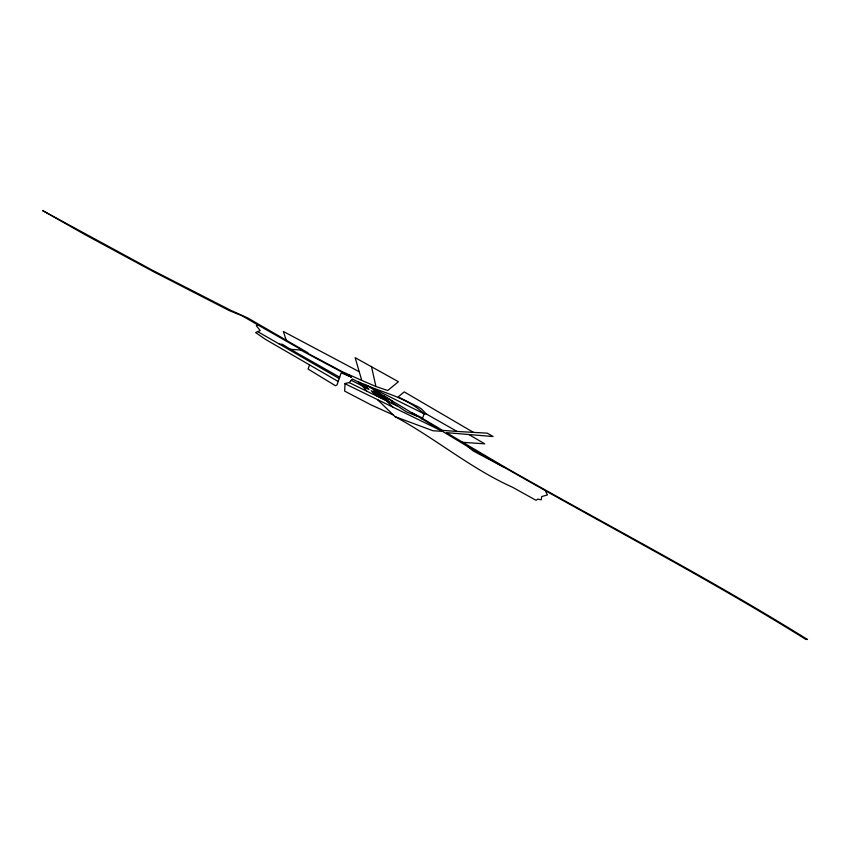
<?xml version="1.0" encoding="UTF-8"?>
<svg xmlns="http://www.w3.org/2000/svg" width="850" height="850" viewBox="0 0 850 850"><rect width="100%" height="100%" fill="white"/><g stroke="black" fill="none" stroke-linecap="round" stroke-linejoin="round"><path stroke-width="1.27" d="M383.212 395.494L467.904 446.686L513.474 472.611C610.916 528.201 710.558 579.987 805.779 639.359L807.5 639.487C708.911 578.064 605.646 524.684 504.826 467.118L446.42 432.65L493.085 436.539L487.252 433.16L457.077 431.449L426.126 413.886L424.203 413.876C404.6 394.995 375.849 391.765 352.484 379.004L349.18 382.585L345.036 383.478L344.643 391.106L371.408 405.067L393.38 414.981M350.986 376.933L341.19 372.853L336.993 384.912L335.463 385.741L308.082 369.038L309.496 365.064M411.697 412.59L422.546 418.094L422.121 419.146L424.203 413.876L364.533 384.243M337.918 381.31L265.423 339.352L255.595 332.552L260.217 330.554L256.328 325.752L257.901 324.955L302.164 350.158L290.477 349.308L282.253 344.229L279.353 344.176M391.266 400.977L392.466 400.817M461.709 442.255L484.712 443.828L468.839 434.52M457.077 431.449L442.616 430.387L422.418 418.413M375.913 386.495L387.706 390.533L398.406 381.703L355.151 357.669L361.76 380.428L375.913 386.495L371.439 366.371M377.612 399.776L395.144 416.691L433.064 430.78L442.446 431.311L345.015 383.754M417.127 416.213L406.491 411.878L391.616 402.156M257.901 324.955L242.154 315.817L229.468 310.686L153.266 271.564L84.894 234.589L42.5 210.513L152.278 270.162L230.467 310.165L248.126 318.166L307.849 352.729L307.583 353.228L342.136 371.609L361.76 380.428M359.125 382.744L364.99 385.613M360.113 383.711L365.989 386.58M361.112 384.678L366.977 387.547M362.1 385.634L367.976 388.514M372.619 392.126L386.272 398.799M373.819 393.284L379.684 396.153L381.682 398.087M349.18 382.585L396.854 405.886M349.18 374.861L351.443 377.188L300.539 350.019M351.241 380.343L362.376 385.9L366.892 391.244M359.231 371.737L283.411 331.511L286.206 340.297M504.061 467.341L473.301 450.989L467.904 446.686M339.745 377.262L290.477 349.308M339.309 378.601L258.219 331.925M473.45 432.374L404.207 391.882L398.151 396.939L418.274 406.906L421.504 408.956L426.126 413.886M368.39 386.368L391.064 400.339L392.031 403.527M344.675 373.543L347.873 375.594M395.144 416.691C435.253 438.26 470.634 468.478 512.624 487.294L536.074 500.331L537.742 499.088L541.259 499.811L541.726 496.57L547.442 494.923L545.264 490.588M386.357 400.754L392.955 407.246M364.002 384.646L358.126 381.777L363.099 386.601L368.974 389.47L364.002 384.646M379.706 393.667L373.83 390.798L380.694 394.634L379.706 393.667M384.806 397.375L371.152 390.703L375.806 395.218L389.449 401.891L384.806 397.375"/></g></svg>
